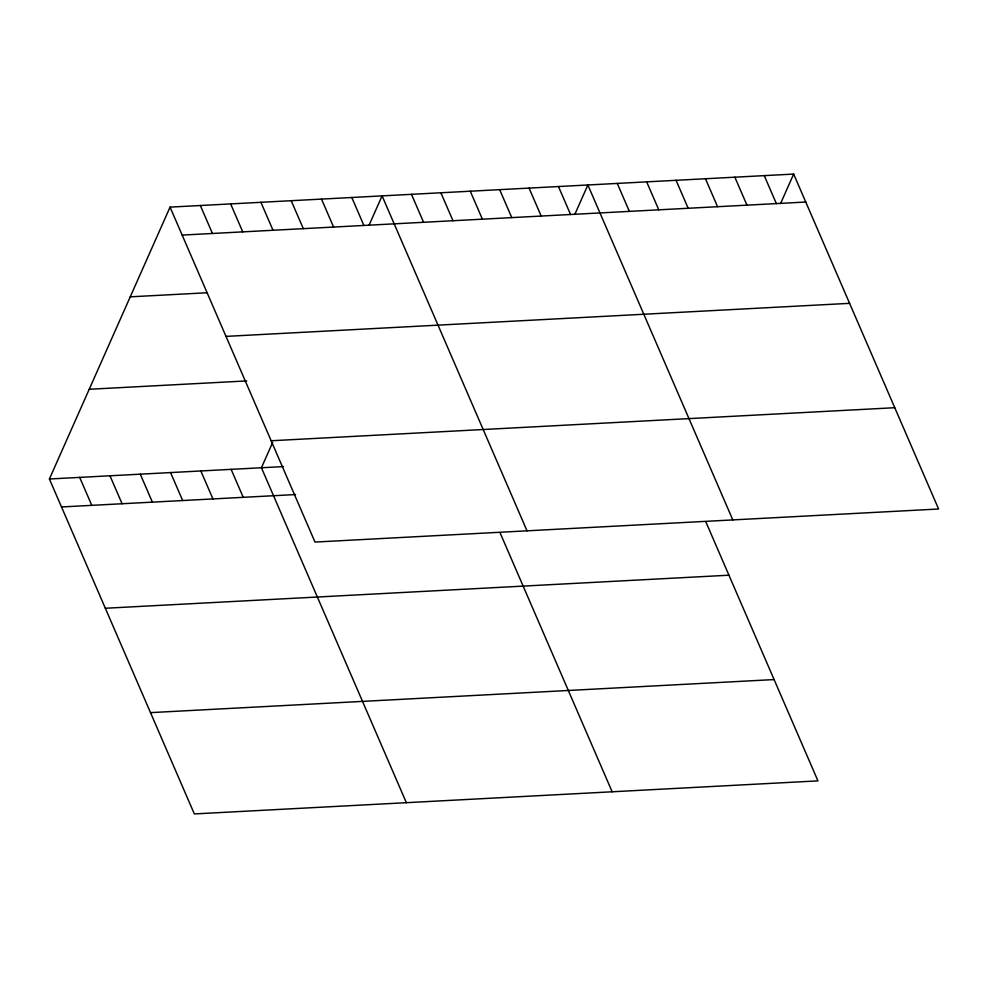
<?xml version="1.0" encoding="UTF-8"?>
<svg xmlns="http://www.w3.org/2000/svg" width="988" height="988" viewBox="0 0 988 988"><rect width="100%" height="100%" fill="white"/><g stroke="black" fill="none" stroke-linecap="round" stroke-linejoin="round"><path stroke-width="1.48" d="M705.803 521.738L817.941 780.878L194.34 813.927L49.4 478.995L170.059 207.122L793.66 174.073L938.6 509.005L314.999 542.066L170.059 207.122M272.626 442.525L261.425 467.756L406.364 802.688M369.018 225.326L382.084 195.883L527.024 530.828M574.806 214.421L587.872 184.978L732.812 519.923M780.594 203.516L793.66 174.073M182.163 235.082L805.763 202.034M130.243 296.832L207.48 292.744M225.993 336.389L849.594 303.341M89.216 389.272L246.716 380.923M271.157 440.759L894.758 407.711M49.4 478.995L283.47 466.583M61.503 506.955L295.573 494.556M105.333 608.262L728.946 575.201M150.509 712.632L774.11 679.571M764.255 175.629L776.358 203.59M734.862 177.185L746.965 205.158M705.469 178.742L717.56 206.714M676.064 180.31L688.167 208.27M646.671 181.866L658.774 209.827M617.265 183.422L629.368 211.383M558.467 186.534L570.57 214.507M529.074 188.091L541.177 216.063M499.669 189.647L511.772 217.619M470.276 191.215L482.379 219.175M440.883 192.771L452.986 220.732M411.477 194.327L423.58 222.288M500.014 532.643L612.152 791.783M351.79 197.489L363.893 225.462M321.508 199.094L333.598 227.067M291.213 200.7L303.316 228.66M260.918 202.305L273.021 230.266M230.636 203.911L242.739 231.871M200.342 205.516L212.445 233.477M231.13 469.362L243.233 497.322M200.848 470.967L212.951 498.928M170.554 472.573L182.657 500.533M140.271 474.178L152.374 502.139M109.977 475.784L122.08 503.744M79.695 477.389L91.785 505.35"/></g></svg>
